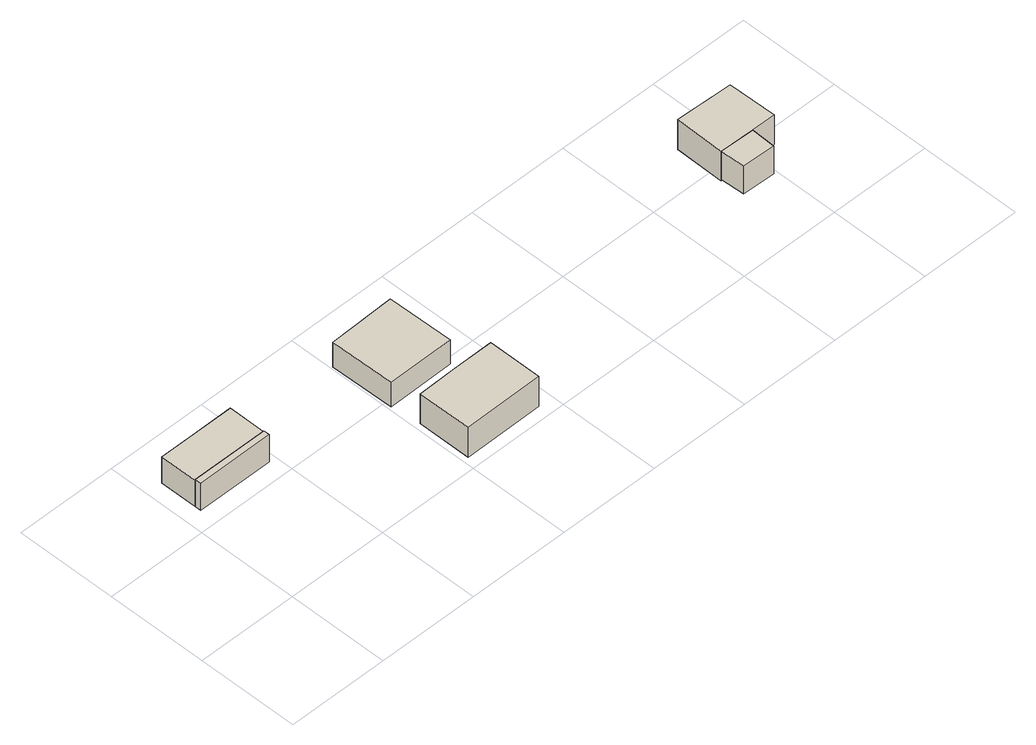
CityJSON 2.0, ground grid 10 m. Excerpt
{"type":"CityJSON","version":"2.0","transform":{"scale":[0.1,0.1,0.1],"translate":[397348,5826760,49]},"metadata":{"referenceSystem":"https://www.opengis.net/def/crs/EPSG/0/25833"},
"CityObjects":{
"building1":{"type":"Building","attributes":{"Gemeindeschluessel":"11000011","BezugspunktDach":"2200","function":"51009_1610","measuredHeight":3,"storeysAboveGround":0},"address":[{"country":"Germany","locality":"Berlin"}],"geometry":[{"type":"Solid","lod":"1","boundaries":[[[[0,1,2,3]],[[4,5,6,7]],[[4,7,3,2]],[[5,4,2,1]],[[6,5,1,0]],[[7,6,0,3]]]]}]},
"building2":{"type":"Building","attributes":{"Gemeindeschluessel":"11000011","BezugspunktDach":"2200","function":"31001_1313","measuredHeight":3.31,"storeysAboveGround":1},"address":[{"country":"Germany","locality":"Berlin","thoroughfareNumber":"22 (4)","thoroughfareName":"Dorfstraße"}],"geometry":[{"type":"Solid","lod":"1","boundaries":[[[[8,9,10,11,12]],[[13,14,5,4,15]],[[13,15,12,11]],[[14,13,11,10]],[[5,14,10,9]],[[4,5,9,8]],[[15,4,8,12]]]]}]},
"building3":{"type":"Building","attributes":{"Gemeindeschluessel":"11000011","BezugspunktDach":"2200","function":"31001_1313","measuredHeight":3.94,"storeysAboveGround":1},"address":[{"country":"Germany","locality":"Berlin","thoroughfareNumber":"22 (8)","thoroughfareName":"Dorfstraße"}],"geometry":[{"type":"Solid","lod":"1","boundaries":[[[[16,17,18,19,20]],[[21,22,23,24,25]],[[21,25,20,19]],[[22,21,19,18]],[[23,22,18,17]],[[24,23,17,16]],[[25,24,16,20]]]]}]},
"building4":{"type":"Building","attributes":{"Gemeindeschluessel":"11000011","BezugspunktDach":"2200","function":"31001_1313","measuredHeight":2.66,"storeysAboveGround":1},"address":[{"country":"Germany","locality":"Berlin","thoroughfareNumber":"22 (7)","thoroughfareName":"Dorfstraße"}],"geometry":[{"type":"Solid","lod":"1","boundaries":[[[[26,27,28,29]],[[30,31,32,33]],[[30,33,29,28]],[[31,30,28,27]],[[32,31,27,26]],[[33,32,26,29]]]]}]},
"building5":{"type":"Building","attributes":{"Gemeindeschluessel":"11000011","BezugspunktDach":"2200","function":"51009_1610","measuredHeight":3.11,"storeysAboveGround":0},"address":[{"country":"Germany","locality":"Berlin"}],"geometry":[{"type":"Solid","lod":"1","boundaries":[[[[34,35,36,37]],[[38,39,40,41]],[[38,41,37,36]],[[39,38,36,35]],[[40,39,35,34]],[[41,40,34,37]]]]}]},
"building6":{"type":"Building","attributes":{"Gemeindeschluessel":"11000011","BezugspunktDach":"2200","function":"31001_1313","measuredHeight":3.26,"storeysAboveGround":1},"address":[{"country":"Germany","locality":"Berlin","thoroughfareNumber":"22 (9)","thoroughfareName":"Dorfstraße"}],"geometry":[{"type":"Solid","lod":"1","boundaries":[[[[36,42,43,44,37]],[[45,46,47,48,49]],[[45,49,37,44]],[[46,45,44,43]],[[47,46,43,42]],[[48,47,42,36]],[[49,48,36,37]]]]}]}
},
"vertices":[
[86,111,46],[86,117,46],[10,117,46],[10,111,46],[10,117,16],[86,117,16],[86,111,16],[10,111,16],
[10,117,45],[86,117,45],[86,154,45],[48,154,45],[10,154,45],[48,154,16],[86,154,16],[10,154,16],
[202,7,45],[281,8,45],[281,61,45],[241,61,45],[202,60,45],[241,61,12],[281,61,12],[281,8,12],[202,7,12],[202,60,12],
[199,89,39],[265,90,39],[264,155,39],[198,153,39],[264,155,12],[265,90,12],[199,89,12],[198,153,12],
[563,63,39],[595,62,39],[596,86,39],[562,87,39],[596,86,8],[595,62,8],[563,63,8],[562,87,8],
[620,86,39],[619,134,39],[563,136,39],[563,136,6],[619,134,6],[620,86,6],[596,86,6],[562,87,6]
]}
